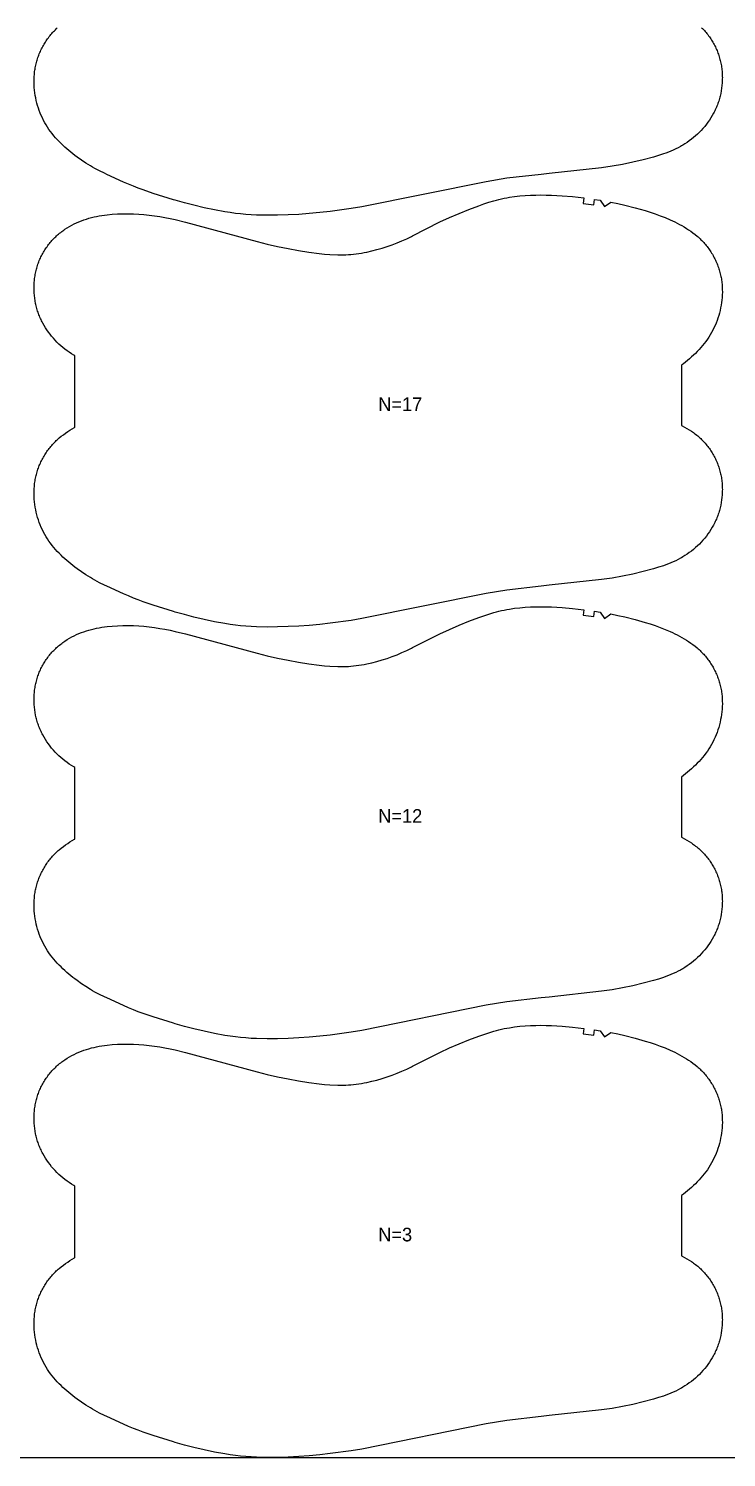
# Model space of a CAD drawing. Header units: inches. Extents: x 0 to 1785, y 0 to 1069.
# Drawn here: x 509 to 765, y 0 to 524 of the extents above; entities that cross this region are included whole.
import ezdxf

# ---------------------------------------------------------------- set-up
doc = ezdxf.new("R2010")
doc.units = ezdxf.units.IN

msp = doc.modelspace()

# ---------------------------------------------------------------- linework, layer by layer
at = {"layer": '1'}
for points in [[(0.5, 0), (1785.3947, 0), (1785.3947, 1068.9509), (0.5, 1068.9509), (0.5, 0)], [(619.8138, 441.1074), (622.7193, 440.9882), (623.6884, 440.9846), (624.6575, 441.0011), (625.6262, 441.0375), (626.5942, 441.0936), (627.561, 441.1689), (628.5263, 441.2631), (629.4896, 441.3757), (630.4507, 441.5066), (631.4091, 441.6551), (632.3645, 441.8211), (633.3166, 442.0039), (635.211, 442.4185), (637.0911, 442.8948), (638.956, 443.429), (640.8045, 444.0178), (642.6347, 444.661), (644.4443, 445.3587), (646.2311, 446.1114), (647.9942, 446.917), (649.7383, 447.7644), (650.1055, 447.9509), (660.1139, 453.0361), (663.6378, 454.6568), (667.2044, 456.1827), (670.8021, 457.6317), (674.4331, 458.9973), (676.2631, 459.6431), (678.1053, 460.2521), (679.9619, 460.8115), (680.8963, 461.0687), (681.8352, 461.3086), (682.7788, 461.5301), (683.7267, 461.7333), (684.6785, 461.9187), (685.6337, 462.0868), (687.5527, 462.3727), (689.4801, 462.595), (691.4126, 462.758), (693.3488, 462.8674), (695.2873, 462.9296), (697.227, 462.9509), (699.1667, 462.9365), (701.1056, 462.8866), (703.0431, 462.8008), (704.9783, 462.6783), (708.8408, 462.3288), (712.9601, 461.8421), (712.706, 459.8583), (716.63, 459.3193), (716.9229, 461.2978), (718.8994, 460.9927), (720.525, 458.6909), (722.8386, 460.2991), (725.4106, 459.7793), (727.9715, 459.2074), (731.7339, 458.2654), (735.4649, 457.2037), (737.3169, 456.6254), (739.1565, 456.0098), (740.9804, 455.3508), (742.7851, 454.6421), (744.567, 453.878), (745.4481, 453.4737), (746.3219, 453.0537), (747.1878, 452.6175), (748.0453, 452.1646), (748.8937, 451.6944), (749.7326, 451.2063), (750.5612, 450.6996), (751.3776, 450.1735), (752.1801, 449.6269), (752.9666, 449.0586), (753.7352, 448.4677), (754.4839, 447.8531), (754.8501, 447.5366), (755.2107, 447.2137), (755.5654, 446.8844), (755.9138, 446.5485), (756.2559, 446.2059), (756.5914, 445.8567), (756.9203, 445.5012), (757.2425, 445.1394), (757.558, 444.7715), (757.8665, 444.3977), (758.1681, 444.018), (758.4626, 443.6328), (758.75, 443.2421), (759.0302, 442.8461), (759.303, 442.4449), (759.5684, 442.0387), (759.8263, 441.6277), (760.0766, 441.212), (760.3192, 440.7917), (760.5541, 440.3671), (760.7811, 439.9383), (761.0002, 439.5054), (761.2113, 439.0686), (761.4143, 438.628), (761.6093, 438.1838), (761.796, 437.7362), (761.9745, 437.2852), (762.1447, 436.8311), (762.3065, 436.374), (762.4599, 435.9141), (762.6048, 435.4515), (762.7411, 434.9863), (762.8687, 434.5187), (762.9877, 434.0489), (763.0979, 433.577), (763.1993, 433.1032), (763.2918, 432.6276), (763.3754, 432.1503), (763.4504, 431.6716), (763.5166, 431.1916), (763.5743, 430.7104), (763.6234, 430.2282), (763.6963, 429.2613), (763.7359, 428.2923), (763.7427, 427.3222), (763.7175, 426.3524), (763.6606, 425.3841), (763.5727, 424.4184), (763.4542, 423.4561), (763.3056, 422.4981), (763.1273, 421.5451), (762.9198, 420.5978), (762.6835, 419.6571), (762.4189, 418.7237), (762.1264, 417.7984), (761.8063, 416.8819), (761.4588, 415.9755), (761.0838, 415.0802), (760.6813, 414.1974), (760.2513, 413.3281), (759.7937, 412.4736), (759.3085, 411.635), (758.7957, 410.8136), (758.2556, 410.0102), (757.6896, 409.2247), (757.0994, 408.4567), (756.4866, 407.7057), (755.8531, 406.9715), (755.2004, 406.2535), (754.5303, 405.5513), (753.8445, 404.8646), (753.1446, 404.1929), (752.4314, 403.5358), (751.7056, 402.8926), (750.968, 402.263), (749.4604, 401.0423), (748.7427, 400.498), (748.7427, 378.4287), (749.0402, 378.2874), (749.9019, 377.8432), (750.7489, 377.3705), (751.5796, 376.8696), (752.3928, 376.3405), (752.7924, 376.0656), (753.1871, 375.7837), (753.5767, 375.4949), (753.9611, 375.1993), (754.34, 374.8968), (754.7133, 374.5875), (755.0808, 374.2714), (755.4424, 373.9486), (755.7978, 373.619), (756.147, 373.2828), (756.4897, 372.9399), (756.8258, 372.5904), (757.1552, 372.2346), (757.4777, 371.8726), (757.7933, 371.5044), (758.1018, 371.1302), (758.4031, 370.7502), (758.697, 370.3646), (758.9835, 369.9733), (759.2624, 369.5767), (759.5336, 369.1747), (759.7969, 368.7677), (760.0523, 368.3556), (760.2997, 367.9386), (760.5388, 367.5169), (760.7696, 367.0907), (760.9919, 366.66), (761.2058, 366.225), (761.4112, 365.7859), (761.608, 365.3429), (761.7963, 364.8962), (761.976, 364.446), (762.1472, 363.9923), (762.3097, 363.5355), (762.4635, 363.0756), (762.6087, 362.613), (762.7452, 362.1476), (762.873, 361.6798), (762.9921, 361.2097), (763.1024, 360.7375), (763.2039, 360.2633), (763.2966, 359.7874), (763.3804, 359.3099), (763.4555, 358.831), (763.5218, 358.3508), (763.5793, 357.8695), (763.6281, 357.3872), (763.6683, 356.9041), (763.6998, 356.4203), (763.7227, 355.9359), (763.737, 355.4513), (763.7427, 354.9664), (763.74, 354.4814), (763.7287, 353.9965), (763.6809, 353.0276), (763.5994, 352.0608), (763.4846, 351.0974), (763.3365, 350.1386), (763.1552, 349.1856), (763.0521, 348.7117), (762.9407, 348.2398), (762.821, 347.7699), (762.6931, 347.3023), (762.5568, 346.8371), (762.4123, 346.3744), (762.2596, 345.9145), (762.0986, 345.4574), (761.9293, 345.0034), (761.7518, 344.5525), (761.5661, 344.105), (761.3723, 343.6609), (761.1705, 343.2204), (760.9609, 342.7835), (760.7435, 342.3503), (760.5186, 341.9209), (760.0465, 341.074), (759.5455, 340.2434), (759.0169, 339.43), (758.4615, 338.6344), (757.8804, 337.8575), (757.2747, 337.0999), (756.6451, 336.3623), (755.9923, 335.6452), (755.3172, 334.9492), (754.6205, 334.2748), (753.9028, 333.6227), (753.1651, 332.9933), (752.4081, 332.3872), (751.6324, 331.8049), (750.8392, 331.2468), (750.0293, 330.713), (749.2037, 330.2037), (748.7427, 329.9378), (748.3635, 329.7191), (747.5095, 329.2595), (746.6427, 328.825), (745.7642, 328.416), (744.8749, 328.032), (743.976, 327.6713), (743.0686, 327.3316), (742.1539, 327.0104), (740.3071, 326.4144), (738.4449, 325.8647), (734.6988, 324.8542), (730.9272, 323.9526), (727.1297, 323.1607), (723.3093, 322.4887), (719.47, 321.9393), (700.1896, 319.8304), (697.2709, 319.5), (684.7728, 318.0852), (677.1182, 316.8248), (631.4965, 307.5886), (627.6692, 306.9585), (619.9836, 305.8988), (616.129, 305.4648), (612.266, 305.1137), (608.3964, 304.8433), (604.5225, 304.6489), (600.6451, 304.5317), (596.7657, 304.5), (592.8879, 304.5844), (590.951, 304.6809), (589.0164, 304.8162), (587.0851, 304.9913), (585.1579, 305.2069), (583.2356, 305.463), (581.3185, 305.7572), (577.5009, 306.4464), (573.706, 307.2495), (569.9328, 308.149), (566.4726, 309.0514), (563.0306, 310.0201), (562.4489, 310.1908), (555.0491, 312.5204), (551.3784, 313.7785), (549.5575, 314.4457), (547.7511, 315.149), (545.9615, 315.893), (544.185, 316.6695), (538.0126, 319.5), (537.1294, 319.905), (535.3887, 320.7594), (533.674, 321.6618), (532.8291, 322.1358), (531.9929, 322.6254), (530.3464, 323.6486), (528.7337, 324.7263), (527.1542, 325.8533), (526.326, 326.4815), (525.6083, 327.0258), (524.1007, 328.2465), (523.3632, 328.8761), (522.6374, 329.5193), (521.9242, 330.1764), (521.2242, 330.8481), (520.5384, 331.5348), (519.8683, 332.237), (519.2157, 332.955), (518.5821, 333.6892), (517.9694, 334.4402), (517.3791, 335.2082), (516.8131, 335.9937), (516.273, 336.7971), (515.7603, 337.6185), (515.2751, 338.4571), (514.8175, 339.3116), (514.3874, 340.1809), (513.9849, 341.0637), (513.6099, 341.959), (513.2624, 342.8654), (512.9424, 343.7819), (512.6498, 344.7072), (512.3852, 345.6406), (512.1489, 346.5813), (511.9414, 347.5286), (511.7631, 348.4816), (511.6145, 349.4396), (511.4961, 350.4019), (511.4081, 351.3676), (511.3513, 352.3359), (511.326, 353.3057), (511.3329, 354.2758), (511.3725, 355.2448), (511.4454, 356.2117), (511.4945, 356.6939), (511.5521, 357.1751), (511.6184, 357.6551), (511.6933, 358.1338), (511.777, 358.6111), (511.8695, 359.0867), (511.9709, 359.5605), (512.0811, 360.0324), (512.2, 360.5022), (512.3277, 360.9698), (512.464, 361.435), (512.6088, 361.8976), (512.7622, 362.3575), (512.924, 362.8146), (513.0942, 363.2687), (513.2727, 363.7197), (513.4595, 364.1673), (513.6544, 364.6115), (513.8574, 365.0521), (514.0685, 365.4889), (514.2876, 365.9218), (514.5146, 366.3506), (514.7495, 366.7752), (514.9921, 367.1955), (515.2424, 367.6112), (515.5004, 368.0222), (515.7658, 368.4284), (516.0386, 368.8296), (516.3187, 369.2256), (516.6061, 369.6163), (516.9006, 370.0015), (517.2022, 370.3812), (517.5108, 370.755), (517.8262, 371.1229), (518.1484, 371.4847), (518.4773, 371.8402), (518.8129, 372.1894), (519.1549, 372.532), (519.5034, 372.8679), (519.858, 373.1972), (520.2186, 373.5201), (520.5849, 373.8366), (521.3336, 374.4512), (522.1021, 375.0421), (522.8886, 375.6104), (523.6911, 376.157), (524.5076, 376.6831), (525.3361, 377.1898), (526.175, 377.6779), (526.326, 377.7615), (526.326, 403.9543), (525.865, 404.2202), (525.0394, 404.7295), (524.2295, 405.2633), (523.4363, 405.8214), (522.6607, 406.4037), (521.9036, 407.0098), (521.1659, 407.6392), (520.4483, 408.2913), (519.7515, 408.9657), (519.0764, 409.6617), (518.4237, 410.3788), (517.794, 411.1164), (517.1883, 411.874), (516.6072, 412.6509), (516.0519, 413.4465), (515.5232, 414.2599), (515.0223, 415.0905), (514.5502, 415.9374), (514.3252, 416.3668), (514.1079, 416.8), (513.8982, 417.2369), (513.6964, 417.6774), (513.5026, 418.1215), (513.3169, 418.569), (513.1394, 419.0199), (512.9702, 419.4739), (512.8091, 419.931), (512.6564, 420.3909), (512.5119, 420.8536), (512.3757, 421.3188), (512.2477, 421.7864), (512.128, 422.2563), (512.0166, 422.7282), (511.9135, 423.2021), (511.7322, 424.1551), (511.5841, 425.1139), (511.4693, 426.0773), (511.3879, 427.0441), (511.34, 428.013), (511.3288, 428.4979), (511.326, 428.9829), (511.3318, 429.4678), (511.3461, 429.9524), (511.369, 430.4368), (511.4005, 430.9206), (511.4406, 431.4037), (511.4894, 431.886), (511.547, 432.3673), (511.6133, 432.8475), (511.6883, 433.3264), (511.7722, 433.8039), (511.8649, 434.2798), (511.9664, 434.754), (512.0767, 435.2262), (512.1957, 435.6963), (512.3235, 436.1641), (512.46, 436.6295), (512.6052, 437.0921), (512.7591, 437.552), (512.9216, 438.0088), (513.0927, 438.4625), (513.2724, 438.9127), (513.4607, 439.3594), (513.6576, 439.8024), (513.863, 440.2415), (514.0768, 440.6765), (514.2992, 441.1072), (514.53, 441.5334), (514.7691, 441.9551), (515.0164, 442.3721), (515.2718, 442.7842), (515.5351, 443.1912), (515.8063, 443.5932), (516.0852, 443.9898), (516.3717, 444.3811), (516.6656, 444.7667), (516.9669, 445.1467), (517.2754, 445.5209), (517.591, 445.8891), (517.9135, 446.2511), (518.2429, 446.6069), (518.579, 446.9564), (518.9217, 447.2993), (519.2709, 447.6355), (519.6264, 447.9651), (519.9879, 448.2879), (520.3555, 448.604), (520.7288, 448.9133), (521.1077, 449.2158), (521.492, 449.5114), (521.8816, 449.8002), (522.2763, 450.0821), (522.6759, 450.357), (523.4891, 450.8861), (524.3199, 451.387), (525.1668, 451.8597), (526.0286, 452.3039), (526.9041, 452.72), (527.7922, 453.1083), (528.6919, 453.4693), (529.6021, 453.8032), (530.5217, 454.1106), (531.4496, 454.3917), (532.3849, 454.647), (533.3264, 454.877), (534.2734, 455.0828), (535.2253, 455.2656), (536.1815, 455.4267), (537.1413, 455.5674), (538.104, 455.6889), (540.0355, 455.8794), (541.9716, 456.0068), (543.9099, 456.0737), (545.849, 456.0815), (547.7873, 456.0314), (549.7233, 455.9252), (551.6561, 455.7667), (553.5849, 455.5603), (555.5089, 455.3103), (557.4272, 455.0203), (559.3388, 454.6903), (561.2427, 454.3196), (563.1376, 453.9075), (566.9013, 452.972), (585.4544, 447.9509), (593.1127, 445.8783), (596.8807, 444.9562), (600.6649, 444.1032), (604.4652, 443.3256), (608.2796, 442.6203), (612.1065, 441.9899), (615.9504, 441.469), (617.88, 441.2637), (619.8138, 441.1074)], [(619.8138, 290.1074), (622.7193, 289.9882), (623.6884, 289.9846), (624.6575, 290.0011), (625.6262, 290.0375), (626.5942, 290.0936), (627.561, 290.1689), (628.5263, 290.2631), (629.4896, 290.3757), (630.4507, 290.5066), (631.4091, 290.6551), (632.3645, 290.8211), (633.3166, 291.0039), (635.211, 291.4185), (637.0911, 291.8948), (638.956, 292.429), (640.8045, 293.0178), (642.6347, 293.661), (644.4443, 294.3587), (646.2311, 295.1114), (647.9942, 295.917), (649.7383, 296.7644), (650.1055, 296.9509), (660.1139, 302.0361), (663.6378, 303.6568), (667.2044, 305.1827), (670.8021, 306.6317), (674.4331, 307.9973), (676.2631, 308.6431), (678.1053, 309.2521), (679.9619, 309.8115), (680.8963, 310.0687), (681.8352, 310.3086), (682.7788, 310.5301), (683.7267, 310.7333), (684.6785, 310.9187), (685.6337, 311.0868), (687.5527, 311.3727), (689.4801, 311.595), (691.4126, 311.758), (693.3488, 311.8674), (695.2873, 311.9296), (697.227, 311.9509), (699.1667, 311.9365), (701.1056, 311.8866), (703.0431, 311.8008), (704.9783, 311.6783), (708.8408, 311.3288), (712.9601, 310.8421), (712.706, 308.8583), (716.63, 308.3193), (716.9229, 310.2978), (718.8994, 309.9927), (720.525, 307.6909), (722.8386, 309.2991), (725.4106, 308.7793), (727.9715, 308.2074), (731.7339, 307.2654), (735.4649, 306.2037), (737.3169, 305.6254), (739.1565, 305.0098), (740.9804, 304.3508), (742.7851, 303.6421), (744.567, 302.878), (745.4481, 302.4737), (746.3219, 302.0537), (747.1878, 301.6175), (748.0453, 301.1646), (748.8937, 300.6944), (749.7326, 300.2063), (750.5612, 299.6996), (751.3776, 299.1735), (752.1801, 298.6269), (752.9666, 298.0586), (753.7352, 297.4677), (754.4839, 296.8531), (754.8501, 296.5366), (755.2107, 296.2137), (755.5654, 295.8844), (755.9138, 295.5485), (756.2559, 295.2059), (756.5914, 294.8567), (756.9203, 294.5012), (757.2425, 294.1394), (757.558, 293.7715), (757.8665, 293.3977), (758.1681, 293.018), (758.4626, 292.6328), (758.75, 292.2421), (759.0302, 291.8461), (759.303, 291.4449), (759.5684, 291.0387), (759.8263, 290.6277), (760.0766, 290.212), (760.3192, 289.7917), (760.5541, 289.3671), (760.7811, 288.9383), (761.0002, 288.5054), (761.2113, 288.0686), (761.4143, 287.628), (761.6093, 287.1838), (761.796, 286.7362), (761.9745, 286.2852), (762.1447, 285.8311), (762.3065, 285.374), (762.4599, 284.9141), (762.6048, 284.4515), (762.7411, 283.9863), (762.8687, 283.5187), (762.9877, 283.0489), (763.0979, 282.577), (763.1993, 282.1032), (763.2918, 281.6276), (763.3754, 281.1503), (763.4504, 280.6716), (763.5166, 280.1916), (763.5743, 279.7104), (763.6234, 279.2282), (763.6963, 278.2613), (763.7359, 277.2923), (763.7427, 276.3222), (763.7175, 275.3524), (763.6606, 274.3841), (763.5727, 273.4184), (763.4542, 272.4561), (763.3056, 271.4981), (763.1273, 270.5451), (762.9198, 269.5978), (762.6835, 268.6571), (762.4189, 267.7237), (762.1264, 266.7984), (761.8063, 265.8819), (761.4588, 264.9755), (761.0838, 264.0802), (760.6813, 263.1974), (760.2513, 262.3281), (759.7937, 261.4736), (759.3085, 260.635), (758.7957, 259.8136), (758.2556, 259.0102), (757.6896, 258.2247), (757.0994, 257.4567), (756.4866, 256.7057), (755.8531, 255.9715), (755.2004, 255.2535), (754.5303, 254.5513), (753.8445, 253.8646), (753.1446, 253.1929), (752.4314, 252.5358), (751.7056, 251.8926), (750.968, 251.263), (749.4604, 250.0423), (748.7427, 249.498), (748.7427, 227.4287), (749.0402, 227.2874), (749.9019, 226.8432), (750.7489, 226.3705), (751.5796, 225.8696), (752.3928, 225.3405), (752.7924, 225.0656), (753.1871, 224.7837), (753.5767, 224.4949), (753.9611, 224.1993), (754.34, 223.8968), (754.7133, 223.5875), (755.0808, 223.2714), (755.4424, 222.9486), (755.7978, 222.619), (756.147, 222.2828), (756.4897, 221.9399), (756.8258, 221.5904), (757.1552, 221.2346), (757.4777, 220.8726), (757.7933, 220.5044), (758.1018, 220.1302), (758.4031, 219.7502), (758.697, 219.3646), (758.9835, 218.9733), (759.2624, 218.5767), (759.5336, 218.1747), (759.7969, 217.7677), (760.0523, 217.3556), (760.2997, 216.9386), (760.5388, 216.5169), (760.7696, 216.0907), (760.9919, 215.66), (761.2058, 215.225), (761.4112, 214.7859), (761.608, 214.3429), (761.7963, 213.8962), (761.976, 213.446), (762.1472, 212.9923), (762.3097, 212.5355), (762.4635, 212.0756), (762.6087, 211.613), (762.7452, 211.1476), (762.873, 210.6798), (762.9921, 210.2097), (763.1024, 209.7375), (763.2039, 209.2633), (763.2966, 208.7874), (763.3804, 208.3099), (763.4555, 207.831), (763.5218, 207.3508), (763.5793, 206.8695), (763.6281, 206.3872), (763.6683, 205.9041), (763.6998, 205.4203), (763.7227, 204.9359), (763.737, 204.4513), (763.7427, 203.9664), (763.74, 203.4814), (763.7287, 202.9965), (763.6809, 202.0276), (763.5994, 201.0608), (763.4846, 200.0974), (763.3365, 199.1386), (763.1552, 198.1856), (763.0521, 197.7117), (762.9407, 197.2398), (762.821, 196.7699), (762.6931, 196.3023), (762.5568, 195.8371), (762.4123, 195.3744), (762.2596, 194.9145), (762.0986, 194.4574), (761.9293, 194.0034), (761.7518, 193.5525), (761.5661, 193.105), (761.3723, 192.6609), (761.1705, 192.2204), (760.9609, 191.7835), (760.7435, 191.3503), (760.5186, 190.9209), (760.0465, 190.074), (759.5455, 189.2434), (759.0169, 188.43), (758.4615, 187.6344), (757.8804, 186.8575), (757.2747, 186.0999), (756.6451, 185.3623), (755.9923, 184.6452), (755.3172, 183.9492), (754.6205, 183.2748), (753.9028, 182.6227), (753.1651, 181.9933), (752.4081, 181.3872), (751.6324, 180.8049), (750.8392, 180.2468), (750.0293, 179.713), (749.2037, 179.2037), (748.7427, 178.9378), (748.3635, 178.7191), (747.5095, 178.2595), (746.6427, 177.825), (745.7642, 177.416), (744.8749, 177.032), (743.976, 176.6713), (743.0686, 176.3316), (742.1539, 176.0104), (740.3071, 175.4144), (738.4449, 174.8647), (734.6988, 173.8542), (730.9272, 172.9526), (727.1297, 172.1607), (723.3093, 171.4887), (719.47, 170.9393), (700.1896, 168.8304), (697.2709, 168.5), (684.7728, 167.0852), (677.1182, 165.8248), (631.4965, 156.5886), (627.6692, 155.9585), (619.9836, 154.8988), (616.129, 154.4648), (612.266, 154.1137), (608.3964, 153.8433), (604.5225, 153.6489), (600.6451, 153.5317), (596.7657, 153.5), (592.8879, 153.5844), (590.951, 153.6809), (589.0164, 153.8162), (587.0851, 153.9913), (585.1579, 154.2069), (583.2356, 154.463), (581.3185, 154.7572), (577.5009, 155.4464), (573.706, 156.2495), (569.9328, 157.149), (566.4726, 158.0514), (563.0306, 159.0201), (562.4489, 159.1908), (555.0491, 161.5204), (551.3784, 162.7785), (549.5575, 163.4457), (547.7511, 164.149), (545.9615, 164.893), (544.185, 165.6695), (538.0126, 168.5), (537.1294, 168.905), (535.3887, 169.7594), (533.674, 170.6618), (532.8291, 171.1358), (531.9929, 171.6254), (530.3464, 172.6486), (528.7337, 173.7263), (527.1542, 174.8533), (526.326, 175.4815), (525.6083, 176.0258), (524.1007, 177.2465), (523.3632, 177.8761), (522.6374, 178.5193), (521.9242, 179.1764), (521.2242, 179.8481), (520.5384, 180.5348), (519.8683, 181.237), (519.2157, 181.955), (518.5821, 182.6892), (517.9694, 183.4402), (517.3791, 184.2082), (516.8131, 184.9937), (516.273, 185.7971), (515.7603, 186.6185), (515.2751, 187.4571), (514.8175, 188.3116), (514.3874, 189.1809), (513.9849, 190.0637), (513.6099, 190.959), (513.2624, 191.8654), (512.9424, 192.7819), (512.6498, 193.7072), (512.3852, 194.6406), (512.1489, 195.5813), (511.9414, 196.5286), (511.7631, 197.4816), (511.6145, 198.4396), (511.4961, 199.4019), (511.4081, 200.3676), (511.3513, 201.3359), (511.326, 202.3057), (511.3329, 203.2758), (511.3725, 204.2448), (511.4454, 205.2117), (511.4945, 205.6939), (511.5521, 206.1751), (511.6184, 206.6551), (511.6933, 207.1338), (511.777, 207.6111), (511.8695, 208.0867), (511.9709, 208.5605), (512.0811, 209.0324), (512.2, 209.5022), (512.3277, 209.9698), (512.464, 210.435), (512.6088, 210.8976), (512.7622, 211.3575), (512.924, 211.8146), (513.0942, 212.2687), (513.2727, 212.7197), (513.4595, 213.1673), (513.6544, 213.6115), (513.8574, 214.0521), (514.0685, 214.4889), (514.2876, 214.9218), (514.5146, 215.3506), (514.7495, 215.7752), (514.9921, 216.1955), (515.2424, 216.6112), (515.5004, 217.0222), (515.7658, 217.4284), (516.0386, 217.8296), (516.3187, 218.2256), (516.6061, 218.6163), (516.9006, 219.0015), (517.2022, 219.3812), (517.5108, 219.755), (517.8262, 220.1229), (518.1484, 220.4847), (518.4773, 220.8402), (518.8129, 221.1894), (519.1549, 221.532), (519.5034, 221.8679), (519.858, 222.1972), (520.2186, 222.5201), (520.5849, 222.8366), (521.3336, 223.4512), (522.1021, 224.0421), (522.8886, 224.6104), (523.6911, 225.157), (524.5076, 225.6831), (525.3361, 226.1898), (526.175, 226.6779), (526.326, 226.7615), (526.326, 252.9543), (525.865, 253.2202), (525.0394, 253.7295), (524.2295, 254.2633), (523.4363, 254.8214), (522.6607, 255.4037), (521.9036, 256.0098), (521.1659, 256.6392), (520.4483, 257.2913), (519.7515, 257.9657), (519.0764, 258.6617), (518.4237, 259.3788), (517.794, 260.1164), (517.1883, 260.874), (516.6072, 261.6509), (516.0519, 262.4465), (515.5232, 263.2599), (515.0223, 264.0905), (514.5502, 264.9374), (514.3252, 265.3668), (514.1079, 265.8), (513.8982, 266.2369), (513.6964, 266.6774), (513.5026, 267.1215), (513.3169, 267.569), (513.1394, 268.0199), (512.9702, 268.4739), (512.8091, 268.931), (512.6564, 269.3909), (512.5119, 269.8536), (512.3757, 270.3188), (512.2477, 270.7864), (512.128, 271.2563), (512.0166, 271.7282), (511.9135, 272.2021), (511.7322, 273.1551), (511.5841, 274.1139), (511.4693, 275.0773), (511.3879, 276.0441), (511.34, 277.013), (511.3288, 277.4979), (511.326, 277.9829), (511.3318, 278.4678), (511.3461, 278.9524), (511.369, 279.4368), (511.4005, 279.9206), (511.4406, 280.4037), (511.4894, 280.886), (511.547, 281.3673), (511.6133, 281.8475), (511.6883, 282.3264), (511.7722, 282.8039), (511.8649, 283.2798), (511.9664, 283.754), (512.0767, 284.2262), (512.1957, 284.6963), (512.3235, 285.1641), (512.46, 285.6295), (512.6052, 286.0921), (512.7591, 286.552), (512.9216, 287.0088), (513.0927, 287.4625), (513.2724, 287.9127), (513.4607, 288.3594), (513.6576, 288.8024), (513.863, 289.2415), (514.0768, 289.6765), (514.2992, 290.1072), (514.53, 290.5334), (514.7691, 290.9551), (515.0164, 291.3721), (515.2718, 291.7842), (515.5351, 292.1912), (515.8063, 292.5932), (516.0852, 292.9898), (516.3717, 293.3811), (516.6656, 293.7667), (516.9669, 294.1467), (517.2754, 294.5209), (517.591, 294.8891), (517.9135, 295.2511), (518.2429, 295.6069), (518.579, 295.9564), (518.9217, 296.2993), (519.2709, 296.6355), (519.6264, 296.9651), (519.9879, 297.2879), (520.3555, 297.604), (520.7288, 297.9133), (521.1077, 298.2158), (521.492, 298.5114), (521.8816, 298.8002), (522.2763, 299.0821), (522.6759, 299.357), (523.4891, 299.8861), (524.3199, 300.387), (525.1668, 300.8597), (526.0286, 301.3039), (526.9041, 301.72), (527.7922, 302.1083), (528.6919, 302.4693), (529.6021, 302.8032), (530.5217, 303.1106), (531.4496, 303.3917), (532.3849, 303.647), (533.3264, 303.877), (534.2734, 304.0828), (535.2253, 304.2656), (536.1815, 304.4267), (537.1413, 304.5674), (538.104, 304.6889), (540.0355, 304.8794), (541.9716, 305.0068), (543.9099, 305.0737), (545.849, 305.0815), (547.7873, 305.0314), (549.7233, 304.9252), (551.6561, 304.7667), (553.5849, 304.5603), (555.5089, 304.3103), (557.4272, 304.0203), (559.3388, 303.6903), (561.2427, 303.3196), (563.1376, 302.9075), (566.9013, 301.972), (585.4544, 296.9509), (593.1127, 294.8783), (596.8807, 293.9562), (600.6649, 293.1032), (604.4652, 292.3256), (608.2796, 291.6203), (612.1065, 290.9899), (615.9504, 290.469), (617.88, 290.2637), (619.8138, 290.1074)], [(619.8138, 136.6074), (622.7193, 136.4882), (623.6884, 136.4846), (624.6575, 136.5011), (625.6262, 136.5375), (626.5942, 136.5936), (627.561, 136.6689), (628.5263, 136.7631), (629.4896, 136.8757), (630.4507, 137.0066), (631.4091, 137.1551), (632.3645, 137.3211), (633.3166, 137.5039), (635.211, 137.9185), (637.0911, 138.3948), (638.956, 138.929), (640.8045, 139.5178), (642.6347, 140.161), (644.4443, 140.8587), (646.2311, 141.6114), (647.9942, 142.417), (649.7383, 143.2644), (650.1055, 143.4509), (660.1139, 148.5361), (663.6378, 150.1568), (667.2044, 151.6827), (670.8021, 153.1317), (674.4331, 154.4973), (676.2631, 155.1431), (678.1053, 155.7521), (679.9619, 156.3115), (680.8963, 156.5687), (681.8352, 156.8086), (682.7788, 157.0301), (683.7267, 157.2333), (684.6785, 157.4187), (685.6337, 157.5868), (687.5527, 157.8727), (689.4801, 158.095), (691.4126, 158.258), (693.3488, 158.3674), (695.2873, 158.4296), (697.227, 158.4509), (699.1667, 158.4365), (701.1056, 158.3866), (703.0431, 158.3008), (704.9783, 158.1783), (708.8408, 157.8288), (712.9601, 157.3421), (712.706, 155.3583), (716.63, 154.8193), (716.9229, 156.7978), (718.8994, 156.4927), (720.525, 154.1909), (722.8386, 155.7991), (725.4106, 155.2793), (727.9715, 154.7074), (731.7339, 153.7654), (735.4649, 152.7037), (737.3169, 152.1254), (739.1565, 151.5098), (740.9804, 150.8508), (742.7851, 150.1421), (744.567, 149.378), (745.4481, 148.9737), (746.3219, 148.5537), (747.1878, 148.1175), (748.0453, 147.6646), (748.8937, 147.1944), (749.7326, 146.7063), (750.5612, 146.1996), (751.3776, 145.6735), (752.1801, 145.1269), (752.9666, 144.5586), (753.7352, 143.9677), (754.4839, 143.3531), (754.8501, 143.0366), (755.2107, 142.7137), (755.5654, 142.3844), (755.9138, 142.0485), (756.2559, 141.7059), (756.5914, 141.3567), (756.9203, 141.0012), (757.2425, 140.6394), (757.558, 140.2715), (757.8665, 139.8977), (758.1681, 139.518), (758.4626, 139.1328), (758.75, 138.7421), (759.0302, 138.3461), (759.303, 137.9449), (759.5684, 137.5387), (759.8263, 137.1277), (760.0766, 136.712), (760.3192, 136.2917), (760.5541, 135.8671), (760.7811, 135.4383), (761.0002, 135.0054), (761.2113, 134.5686), (761.4143, 134.128), (761.6093, 133.6838), (761.796, 133.2362), (761.9745, 132.7852), (762.1447, 132.3311), (762.3065, 131.874), (762.4599, 131.4141), (762.6048, 130.9515), (762.7411, 130.4863), (762.8687, 130.0187), (762.9877, 129.5489), (763.0979, 129.077), (763.1993, 128.6032), (763.2918, 128.1276), (763.3754, 127.6503), (763.4504, 127.1716), (763.5166, 126.6916), (763.5743, 126.2104), (763.6234, 125.7282), (763.6963, 124.7613), (763.7359, 123.7923), (763.7427, 122.8222), (763.7175, 121.8524), (763.6606, 120.8841), (763.5727, 119.9184), (763.4542, 118.9561), (763.3056, 117.9981), (763.1273, 117.0451), (762.9198, 116.0978), (762.6835, 115.1571), (762.4189, 114.2237), (762.1264, 113.2984), (761.8063, 112.3819), (761.4588, 111.4755), (761.0838, 110.5802), (760.6813, 109.6974), (760.2513, 108.8281), (759.7937, 107.9736), (759.3085, 107.135), (758.7957, 106.3136), (758.2556, 105.5102), (757.6896, 104.7247), (757.0994, 103.9567), (756.4866, 103.2057), (755.8531, 102.4715), (755.2004, 101.7535), (754.5303, 101.0513), (753.8445, 100.3646), (753.1446, 99.6929), (752.4314, 99.0358), (751.7056, 98.3926), (750.968, 97.763), (749.4604, 96.5423), (748.7427, 95.998), (748.7427, 73.9287), (749.0402, 73.7874), (749.9019, 73.3432), (750.7489, 72.8705), (751.5796, 72.3696), (752.3928, 71.8405), (752.7924, 71.5656), (753.1871, 71.2837), (753.5767, 70.9949), (753.9611, 70.6993), (754.34, 70.3968), (754.7133, 70.0875), (755.0808, 69.7714), (755.4424, 69.4486), (755.7978, 69.119), (756.147, 68.7828), (756.4897, 68.4399), (756.8258, 68.0904), (757.1552, 67.7346), (757.4777, 67.3726), (757.7933, 67.0044), (758.1018, 66.6302), (758.4031, 66.2502), (758.697, 65.8646), (758.9835, 65.4733), (759.2624, 65.0767), (759.5336, 64.6747), (759.7969, 64.2677), (760.0523, 63.8556), (760.2997, 63.4386), (760.5388, 63.0169), (760.7696, 62.5907), (760.9919, 62.16), (761.2058, 61.725), (761.4112, 61.2859), (761.608, 60.8429), (761.7963, 60.3962), (761.976, 59.946), (762.1472, 59.4923), (762.3097, 59.0355), (762.4635, 58.5756), (762.6087, 58.113), (762.7452, 57.6476), (762.873, 57.1798), (762.9921, 56.7097), (763.1024, 56.2375), (763.2039, 55.7633), (763.2966, 55.2874), (763.3804, 54.8099), (763.4555, 54.331), (763.5218, 53.8508), (763.5793, 53.3695), (763.6281, 52.8872), (763.6683, 52.4041), (763.6998, 51.9203), (763.7227, 51.4359), (763.737, 50.9513), (763.7427, 50.4664), (763.74, 49.9814), (763.7287, 49.4965), (763.6809, 48.5276), (763.5994, 47.5608), (763.4846, 46.5974), (763.3365, 45.6386), (763.1552, 44.6856), (763.0521, 44.2117), (762.9407, 43.7398), (762.821, 43.2699), (762.6931, 42.8023), (762.5568, 42.3371), (762.4123, 41.8744), (762.2596, 41.4145), (762.0986, 40.9574), (761.9293, 40.5034), (761.7518, 40.0525), (761.5661, 39.605), (761.3723, 39.1609), (761.1705, 38.7204), (760.9609, 38.2835), (760.7435, 37.8503), (760.5186, 37.4209), (760.0465, 36.574), (759.5455, 35.7434), (759.0169, 34.93), (758.4615, 34.1344), (757.8804, 33.3575), (757.2747, 32.5999), (756.6451, 31.8623), (755.9923, 31.1452), (755.3172, 30.4492), (754.6205, 29.7748), (753.9028, 29.1227), (753.1651, 28.4933), (752.4081, 27.8872), (751.6324, 27.3049), (750.8392, 26.7468), (750.0293, 26.213), (749.2037, 25.7037), (748.7427, 25.4378), (748.3635, 25.2191), (747.5095, 24.7595), (746.6427, 24.325), (745.7642, 23.916), (744.8749, 23.532), (743.976, 23.1713), (743.0686, 22.8316), (742.1539, 22.5104), (740.3071, 21.9144), (738.4449, 21.3647), (734.6988, 20.3542), (730.9272, 19.4526), (727.1297, 18.6607), (723.3093, 17.9887), (719.47, 17.4393), (700.1896, 15.3304), (697.2709, 15), (684.7728, 13.5852), (677.1182, 12.3248), (631.4965, 3.0886), (627.6692, 2.4585), (619.9836, 1.3988), (616.129, 0.9648), (612.266, 0.6137), (608.3964, 0.3433), (604.5225, 0.1489), (600.6451, 0.0317), (596.7657, 0), (592.8879, 0.0844), (590.951, 0.1809), (589.0164, 0.3162), (587.0851, 0.4913), (585.1579, 0.7069), (583.2356, 0.963), (581.3185, 1.2572), (577.5009, 1.9464), (573.706, 2.7495), (569.9328, 3.649), (566.4726, 4.5514), (563.0306, 5.5201), (562.4489, 5.6908), (555.0491, 8.0204), (551.3784, 9.2785), (549.5575, 9.9457), (547.7511, 10.649), (545.9615, 11.393), (544.185, 12.1695), (538.0126, 15), (537.1294, 15.405), (535.3887, 16.2594), (533.674, 17.1618), (532.8291, 17.6358), (531.9929, 18.1254), (530.3464, 19.1486), (528.7337, 20.2263), (527.1542, 21.3533), (526.326, 21.9815), (525.6083, 22.5258), (524.1007, 23.7465), (523.3632, 24.3761), (522.6374, 25.0193), (521.9242, 25.6764), (521.2242, 26.3481), (520.5384, 27.0348), (519.8683, 27.737), (519.2157, 28.455), (518.5821, 29.1892), (517.9694, 29.9402), (517.3791, 30.7082), (516.8131, 31.4937), (516.273, 32.2971), (515.7603, 33.1185), (515.2751, 33.9571), (514.8175, 34.8116), (514.3874, 35.6809), (513.9849, 36.5637), (513.6099, 37.459), (513.2624, 38.3654), (512.9424, 39.2819), (512.6498, 40.2072), (512.3852, 41.1406), (512.1489, 42.0813), (511.9414, 43.0286), (511.7631, 43.9816), (511.6145, 44.9396), (511.4961, 45.9019), (511.4081, 46.8676), (511.3513, 47.8359), (511.326, 48.8057), (511.3329, 49.7758), (511.3725, 50.7448), (511.4454, 51.7117), (511.4945, 52.1939), (511.5521, 52.6751), (511.6184, 53.1551), (511.6933, 53.6338), (511.777, 54.1111), (511.8695, 54.5867), (511.9709, 55.0605), (512.0811, 55.5324), (512.2, 56.0022), (512.3277, 56.4698), (512.464, 56.935), (512.6088, 57.3976), (512.7622, 57.8575), (512.924, 58.3146), (513.0942, 58.7687), (513.2727, 59.2197), (513.4595, 59.6673), (513.6544, 60.1115), (513.8574, 60.5521), (514.0685, 60.9889), (514.2876, 61.4218), (514.5146, 61.8506), (514.7495, 62.2752), (514.9921, 62.6955), (515.2424, 63.1112), (515.5004, 63.5222), (515.7658, 63.9284), (516.0386, 64.3296), (516.3187, 64.7256), (516.6061, 65.1163), (516.9006, 65.5015), (517.2022, 65.8812), (517.5108, 66.255), (517.8262, 66.6229), (518.1484, 66.9847), (518.4773, 67.3402), (518.8129, 67.6894), (519.1549, 68.032), (519.5034, 68.3679), (519.858, 68.6972), (520.2186, 69.0201), (520.5849, 69.3366), (521.3336, 69.9512), (522.1021, 70.5421), (522.8886, 71.1104), (523.6911, 71.657), (524.5076, 72.1831), (525.3361, 72.6898), (526.175, 73.1779), (526.326, 73.2615), (526.326, 99.4543), (525.865, 99.7202), (525.0394, 100.2295), (524.2295, 100.7633), (523.4363, 101.3214), (522.6607, 101.9037), (521.9036, 102.5098), (521.1659, 103.1392), (520.4483, 103.7913), (519.7515, 104.4657), (519.0764, 105.1617), (518.4237, 105.8788), (517.794, 106.6164), (517.1883, 107.374), (516.6072, 108.1509), (516.0519, 108.9465), (515.5232, 109.7599), (515.0223, 110.5905), (514.5502, 111.4374), (514.3252, 111.8668), (514.1079, 112.3), (513.8982, 112.7369), (513.6964, 113.1774), (513.5026, 113.6215), (513.3169, 114.069), (513.1394, 114.5199), (512.9702, 114.9739), (512.8091, 115.431), (512.6564, 115.8909), (512.5119, 116.3536), (512.3757, 116.8188), (512.2477, 117.2864), (512.128, 117.7563), (512.0166, 118.2282), (511.9135, 118.7021), (511.7322, 119.6551), (511.5841, 120.6139), (511.4693, 121.5773), (511.3879, 122.5441), (511.34, 123.513), (511.3288, 123.9979), (511.326, 124.4829), (511.3318, 124.9678), (511.3461, 125.4524), (511.369, 125.9368), (511.4005, 126.4206), (511.4406, 126.9037), (511.4894, 127.386), (511.547, 127.8673), (511.6133, 128.3475), (511.6883, 128.8264), (511.7722, 129.3039), (511.8649, 129.7798), (511.9664, 130.254), (512.0767, 130.7262), (512.1957, 131.1963), (512.3235, 131.6641), (512.46, 132.1295), (512.6052, 132.5921), (512.7591, 133.052), (512.9216, 133.5088), (513.0927, 133.9625), (513.2724, 134.4127), (513.4607, 134.8594), (513.6576, 135.3024), (513.863, 135.7415), (514.0768, 136.1765), (514.2992, 136.6072), (514.53, 137.0334), (514.7691, 137.4551), (515.0164, 137.8721), (515.2718, 138.2842), (515.5351, 138.6912), (515.8063, 139.0932), (516.0852, 139.4898), (516.3717, 139.8811), (516.6656, 140.2667), (516.9669, 140.6467), (517.2754, 141.0209), (517.591, 141.3891), (517.9135, 141.7511), (518.2429, 142.1069), (518.579, 142.4564), (518.9217, 142.7993), (519.2709, 143.1355), (519.6264, 143.4651), (519.9879, 143.7879), (520.3555, 144.104), (520.7288, 144.4133), (521.1077, 144.7158), (521.492, 145.0114), (521.8816, 145.3002), (522.2763, 145.5821), (522.6759, 145.857), (523.4891, 146.3861), (524.3199, 146.887), (525.1668, 147.3597), (526.0286, 147.8039), (526.9041, 148.22), (527.7922, 148.6083), (528.6919, 148.9693), (529.6021, 149.3032), (530.5217, 149.6106), (531.4496, 149.8917), (532.3849, 150.147), (533.3264, 150.377), (534.2734, 150.5828), (535.2253, 150.7656), (536.1815, 150.9267), (537.1413, 151.0674), (538.104, 151.1889), (540.0355, 151.3794), (541.9716, 151.5068), (543.9099, 151.5737), (545.849, 151.5815), (547.7873, 151.5314), (549.7233, 151.4252), (551.6561, 151.2667), (553.5849, 151.0603), (555.5089, 150.8103), (557.4272, 150.5203), (559.3388, 150.1903), (561.2427, 149.8196), (563.1376, 149.4075), (566.9013, 148.472), (585.4544, 143.4509), (593.1127, 141.3783), (596.8807, 140.4562), (600.6649, 139.6032), (604.4652, 138.8256), (608.2796, 138.1203), (612.1065, 137.4899), (615.9504, 136.969), (617.88, 136.7637), (619.8138, 136.6074)]]:
    msp.add_lwpolyline(points, close=True, dxfattribs=at)
msp.add_lwpolyline([(756.147, 524.2828), (756.4897, 523.9399), (756.8258, 523.5904), (757.1552, 523.2346), (757.4777, 522.8726), (757.7933, 522.5044), (758.1018, 522.1302), (758.4031, 521.7502), (758.697, 521.3646), (758.9835, 520.9733), (759.2624, 520.5767), (759.5336, 520.1747), (759.7969, 519.7677), (760.0523, 519.3556), (760.2997, 518.9386), (760.5388, 518.5169), (760.7696, 518.0907), (760.9919, 517.66), (761.2058, 517.225), (761.4112, 516.7859), (761.608, 516.3429), (761.7963, 515.8962), (761.976, 515.446), (762.1472, 514.9923), (762.3097, 514.5355), (762.4635, 514.0756), (762.6087, 513.613), (762.7452, 513.1476), (762.873, 512.6798), (762.9921, 512.2097), (763.1024, 511.7375), (763.2039, 511.2633), (763.2966, 510.7874), (763.3804, 510.3099), (763.4555, 509.831), (763.5218, 509.3508), (763.5793, 508.8695), (763.6281, 508.3872), (763.6683, 507.9041), (763.6998, 507.4203), (763.7227, 506.9359), (763.737, 506.4513), (763.7427, 505.9664), (763.74, 505.4814), (763.7287, 504.9965), (763.6809, 504.0276), (763.5994, 503.0608), (763.4846, 502.0974), (763.3365, 501.1386), (763.1552, 500.1856), (763.0521, 499.7117), (762.9407, 499.2398), (762.821, 498.7699), (762.6931, 498.3023), (762.5568, 497.8371), (762.4123, 497.3744), (762.2596, 496.9145), (762.0986, 496.4574), (761.9293, 496.0034), (761.7518, 495.5525), (761.5661, 495.105), (761.3723, 494.6609), (761.1705, 494.2204), (760.9609, 493.7835), (760.7435, 493.3503), (760.5186, 492.9209), (760.0465, 492.074), (759.5455, 491.2434), (759.0169, 490.43), (758.4615, 489.6344), (757.8804, 488.8575), (757.2747, 488.0999), (756.6451, 487.3623), (755.9923, 486.6452), (755.3172, 485.9492), (754.6205, 485.2748), (753.9028, 484.6227), (753.1651, 483.9933), (752.4081, 483.3872), (751.6324, 482.8049), (750.8392, 482.2468), (750.0293, 481.713), (749.2037, 481.2037), (748.7427, 480.9378), (748.3635, 480.7191), (747.5095, 480.2595), (746.6427, 479.825), (745.7642, 479.416), (744.8749, 479.032), (743.976, 478.6713), (743.0686, 478.3316), (742.1539, 478.0104), (740.3071, 477.4144), (738.4449, 476.8647), (734.6988, 475.8542), (730.9272, 474.9526), (727.1297, 474.1607), (723.3093, 473.4887), (719.47, 472.9393), (700.1896, 470.8304), (697.2709, 470.5), (684.7728, 469.0852), (677.1182, 467.8248), (631.4965, 458.5886), (627.6692, 457.9585), (619.9836, 456.8988), (616.129, 456.4648), (612.266, 456.1137), (608.3964, 455.8433), (604.5225, 455.6489), (600.6451, 455.5317), (596.7657, 455.5), (592.8879, 455.5844), (590.951, 455.6809), (589.0164, 455.8162), (587.0851, 455.9913), (585.1579, 456.2069), (583.2356, 456.463), (581.3185, 456.7572), (577.5009, 457.4464), (573.706, 458.2495), (569.9328, 459.149), (566.4726, 460.0514), (563.0306, 461.0201), (562.4489, 461.1908), (555.0491, 463.5204), (551.3784, 464.7785), (549.5575, 465.4457), (547.7511, 466.149), (545.9615, 466.893), (544.185, 467.6695), (538.0126, 470.5), (537.1294, 470.905), (535.3887, 471.7594), (533.674, 472.6618), (532.8291, 473.1358), (531.9929, 473.6254), (530.3464, 474.6486), (528.7337, 475.7263), (527.1542, 476.8533), (526.326, 477.4815), (525.6083, 478.0258), (524.1007, 479.2465), (523.3632, 479.8761), (522.6374, 480.5193), (521.9242, 481.1764), (521.2242, 481.8481), (520.5384, 482.5348), (519.8683, 483.237), (519.2157, 483.955), (518.5821, 484.6892), (517.9694, 485.4402), (517.3791, 486.2082), (516.8131, 486.9937), (516.273, 487.7971), (515.7603, 488.6185), (515.2751, 489.4571), (514.8175, 490.3116), (514.3874, 491.1809), (513.9849, 492.0637), (513.6099, 492.959), (513.2624, 493.8654), (512.9424, 494.7819), (512.6498, 495.7072), (512.3852, 496.6406), (512.1489, 497.5813), (511.9414, 498.5286), (511.7631, 499.4816), (511.6145, 500.4396), (511.4961, 501.4019), (511.4081, 502.3676), (511.3513, 503.3359), (511.326, 504.3057), (511.3329, 505.2758), (511.3725, 506.2448), (511.4454, 507.2117), (511.4945, 507.6939), (511.5521, 508.1751), (511.6184, 508.6551), (511.6933, 509.1338), (511.777, 509.6111), (511.8695, 510.0867), (511.9709, 510.5605), (512.0811, 511.0324), (512.2, 511.5022), (512.3277, 511.9698), (512.464, 512.435), (512.6088, 512.8976), (512.7622, 513.3575), (512.924, 513.8146), (513.0942, 514.2687), (513.2727, 514.7197), (513.4595, 515.1673), (513.6544, 515.6115), (513.8574, 516.0521), (514.0685, 516.4889), (514.2876, 516.9218), (514.5146, 517.3506), (514.7495, 517.7752), (514.9921, 518.1955), (515.2424, 518.6112), (515.5004, 519.0222), (515.7658, 519.4284), (516.0386, 519.8296), (516.3187, 520.2256), (516.6061, 520.6163), (516.9006, 521.0015), (517.2022, 521.3812), (517.5108, 521.755), (517.8262, 522.1229), (518.1484, 522.4847), (518.4773, 522.8402), (518.8129, 523.1894), (519.1549, 523.532), (519.5034, 523.8679), (519.858, 524.1972)], dxfattribs=at)

# ---------------------------------------------------------------- texts
for s, p in [('N=17', (637.5344, 383.7255)), ('N=12', (637.5344, 232.7255)), ('N=3', (637.5344, 79.2255))]:
    msp.add_text(s, height=5, dxfattribs=at).set_placement(p)

doc.saveas('drawing.dxf')
